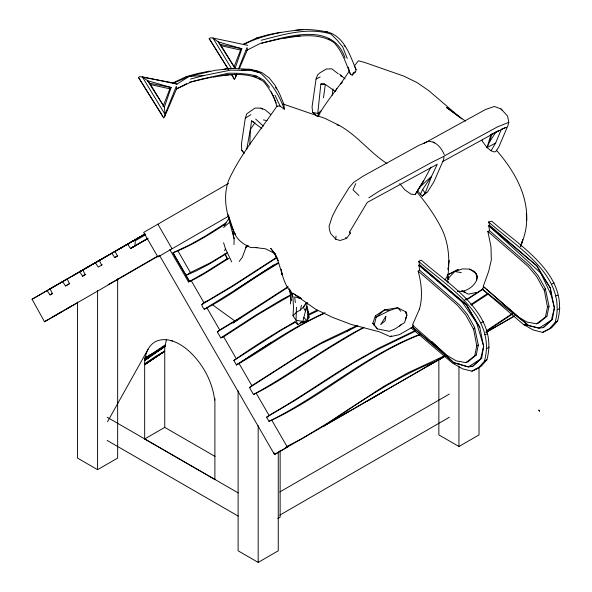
<?xml version="1.0" encoding="UTF-8"?>
<svg xmlns="http://www.w3.org/2000/svg" width="592" height="592" viewBox="0 0 592 592"><rect width="100%" height="100%" fill="white"/><g stroke="black" fill="none" stroke-linecap="round" stroke-linejoin="round"><path stroke-width="0.89" d="M233.988 244.614L234.099 238.739L232.782 231.627L234.114 232.671M249.831 144.774L250.342 129.589L251.578 120.894L253.642 121.952M290.42 303.933L290.946 296.237M424.035 143.353L485.381 109.594L494.313 106.456L501.01 108.943L507.588 116.047L508.78 122.329L497.339 126.947L444.089 156.059L443.704 159.396L433.847 181.951L427.565 191.934L422.281 196.122L417.464 190.705L419.55 187.412L431.612 176.231L422.681 189.336L425.145 193.244L431.612 176.231L437.273 164.265L367.225 202.449L349.709 231.775L350.235 233.44L346.609 238.376L340.097 240.5L335.797 239.264L335.982 236.053M405.594 318.074L405.49 319.828L406.919 314.944L405.957 311.94L397.691 307.773L384.482 309.919L375.402 315.788L372.805 323.328L377.489 328.93L389.373 331.305L395.101 328.856L404.551 322.588L406.919 314.944M405.853 313.693L405.957 311.94M127.62 244.126L130.477 248.462L134.969 245.909L135.294 240.722L145.706 234.706M307.44 309.609L308.987 317.408L307.107 320.76L302.823 321.463L297.865 324.668L296.044 320.228L292.988 315.765L293.521 307.625L292.929 296.977L289.525 288.948M229.763 220.535L229.644 222.222L234.099 238.739M526.273 213.801C527.687 224.879 524.956 236.023 520.516 246.131M150.612 354.778L145.691 357.62L157.516 350.693L165.109 345.528L164.828 346.475L145.188 358.138L144.67 357.834L144.67 438.975L214.896 479.52L214.896 398.379L214.371 398.083C211.751 380.515 202.701 364.05 189.84 351.877C181.13 343.834 168.306 336.256 156.273 341.214A40.485 23.377 60 0 0 154.342 342.331C148.281 346.15 145.58 353.468 144.87 360.321L164.983 346.387L166.433 339.571M447.093 281.355C449.972 263.78 449.728 245.591 441.913 229.185C435.142 215.547 426.24 203.152 416.487 191.505M318.992 115.773L317.741 113.509L320.857 84.027L324.505 83.775M300.292 322.862L303.814 322.248L307.107 320.76L308.129 311.925L307.337 306.293L305.45 311.274L302.823 321.463L301.513 322.492M157.479 351.604L164.746 346.527L165.109 345.528L144.951 359.625L145.07 358.671M332.179 95.201L333.007 88.933M399.77 183.638L404.802 189.817L411.048 194.169L415.362 194.583L415.569 193.044M323.484 97.872L325.297 84.597M338.254 73.867L331.89 68.857L326.251 69.035L319.747 72.957L317.652 74.821L316.054 78.988L312.065 106.908L312.672 112.302L317.416 116.609M447.974 282.865L448.218 281.2M448.455 279.542L448.699 277.877L447.263 275.088L458.097 269.515L447.263 275.088L448.743 279.653L448.699 277.877L454.782 271.543L462.7 268.857L469.678 269.131L474.814 271.647M270.699 114.411L265.046 109.772L260.976 108.151L255.026 108.047L246.783 113.805L245.273 118.222L241.514 143.471L241.691 150.242L244.163 153.35M447.804 269.427L448.092 267.621M448.388 265.808L449.269 260.384M301.01 298.383L292.825 293.21L315.973 309.453L332.63 317.401L351.093 324.409L379.331 331.801L390.365 336.678L399.356 334.658L412.446 327.169L453.731 362.644L468.413 366.936L472.586 366.396L481.688 358.234L483.634 346.335L479.779 327.235L466.437 304.739L419.624 264.72L418.692 261.39L421.186 260.103C449.58 285.359 499.396 313.716 486.89 359.803L480.97 366.478L471.92 371.184L462.759 368.897L452.473 363.088L411.048 327.813L412.446 327.169L413.653 325.075M552.395 319.443L554.386 307.929L550.331 287.986L536.855 265.86L489.606 225.3L488.637 221.948L491.848 221.201C520.227 246.509 570.081 274.903 557.597 321.005L551.685 327.687L542.635 332.386L533.355 330.025L523.446 324.468L482.28 289.162L483.679 286.854L528.323 325.326L539.105 328.146L543.293 327.598L552.395 319.443L539.105 328.146L523.446 324.468L527.05 325.038M246.709 149.317L250.342 129.589L255.019 122.648M542.635 332.386L549.243 329.019L555.163 322.359C567.787 275.828 517.105 247.5 488.637 221.948M471.92 371.184L478.528 367.817L484.456 361.15C496.977 315.025 447.108 286.646 418.692 261.39M164.635 116.691L165.094 114.456L176.275 86.373L176.808 88.304L164.635 116.691L163.651 118L138.476 77.434L139.653 76.612L173.833 82.969L177.001 84.138L189.063 76.412L215.296 70.263L232.782 68.472L249.654 69.294L256.728 70.751L261.775 72.55L269.286 78.003L274.999 85.285L279.572 93.721L284.019 104.592L284.249 109.202L280.06 106.02L274.977 95.134M231.568 74.644L234.358 79.21L235.35 77.892L236.482 73.956M283.686 38.458C300.129 35.498 319.428 32.76 334.066 42.617C342.398 51.423 345.883 63.263 350.397 74.215L352.166 75.169L355.644 71.706L356.066 69.634C349.939 55.285 344.389 36.593 327.435 31.961C316.69 29.918 305.206 28.52 294.402 30.451M465.897 362.6L474.71 355.844L476.789 345.854L473.637 329.433L465.815 315.166L457.394 305.213L418.181 271.092L419.721 270.278L459.518 304.976L467.34 314.33L474.569 327.309L478.306 345.018L476.227 355.008L468.205 361.697L465.897 362.6L456.306 360.891L447.404 355.644L412.461 325.067L419.439 309.091M536.604 323.802L545.417 317.046L547.496 307.056L544.388 290.62L536.53 276.375L528.064 266.385L487.845 231.383L489.643 230.791L529.995 265.971L538.047 275.539L545.284 288.511L549.021 306.219L546.941 316.217L538.927 322.892L536.604 323.802L527.013 322.092L518.111 316.853L483.235 286.365L488.681 271.314L491.33 259.977L490.968 246.605L487.845 231.383M307.411 302.416L305.45 311.274L303.356 307.189L306.205 303.126M292.988 315.765L296.518 312.206L300.373 310.045L301.454 305.346M374.122 325.422L376.105 317.319L384.482 309.919L389.543 310.526L397.691 307.773L400.851 311.311M508.78 122.329L508.04 125.326L498.797 147.016L495.748 151.589L494.216 151.944L491.064 150.753L487.046 147.623L482.058 140.874L482.613 139.268M498.893 130.536L490.761 134.821L506.338 127.243L501.335 129.256L495.645 143.042L487.046 147.623L490.872 134.791M487.046 147.623L489.739 141.518L491.856 134.021M520.834 246.672L522.803 239.701L520.701 245.465M235.083 68.324L220.379 44.437L218.226 41.877L235.083 68.324L241.854 48.722L218.226 41.877L212.95 38.021L210.36 37.814L209.191 38.635L228.312 69.323M246.805 245.184L242.313 257.328L239.175 261.449M163.029 106.597L169.867 88.807L171.147 87.512L147.512 80.667L142.243 76.819L177.001 84.138M234.062 66.955L240.574 50.017L241.854 48.722L220.379 44.437M238.517 68.85L246.99 47.582L247.523 49.506L239.286 68.709M224.627 250.779L225.463 248.692L223.576 242.676M544.388 290.62L545.284 288.511M235.35 77.892L236.778 74.555M165.109 345.528L164.702 346.453L152.581 353.735M355.77 183.609L353.032 189.862L358.93 195.545M473.637 329.433L474.569 327.309M420.468 194.206L422.681 189.336M469.678 269.131L476.264 273.63L477.626 277.263C475.324 286.284 466.733 291.967 457.601 291.553L459.281 290.924M352.166 75.169L353.468 72.564L355.644 71.706M430.932 167.107L423.672 180.856L415.362 194.583M107.515 421.748L148.081 349.236M491.064 150.753L495.645 143.042M444.947 280.038L447.582 275.643M417.464 190.705L423.672 180.856L419.55 187.412M224.109 225.715L229.348 217.752M318.03 116.165C327.161 100.026 339.734 86.373 349.465 70.67M489.739 141.518L496.089 131.883M336.811 88.652L335.22 91.434L325.311 84.375L320.857 84.027M306.545 302.941L303.356 307.189L300.373 310.045M340.718 84.02L342.361 82.118M399.681 326.088L401.42 324.216M425.929 192.415L422.281 196.122M150.087 355.4L150.649 354.845L145.188 358.138M543.293 327.598L551.389 319.998L554.386 307.929L551.122 294.816L550.331 287.986L540.733 273.008L536.855 265.86L488.703 225.707L489.606 225.3M301.676 438.776L286.935 446.405L284.73 448.655L274.488 454.515L159.64 255.589M223.547 227.543L229.644 222.222L228.083 214.585M162.415 352.736L144.67 364.79M324.298 313.442C293.07 327.087 265.926 348.473 236.423 364.946L233.855 360.491C253.554 346.623 274.044 333.644 295.031 321.752M363.547 327.901L355.836 331.934L328.974 348.089C303.97 363.725 280.001 381.522 253.487 394.501L249.513 387.612L251.844 385.621L301.513 353.979L323.432 341.599L356.88 325.607M249.513 387.612L297.258 357.035L320.302 344.011L347.689 331.076L350.294 328.871M276.864 257.194L233.655 285.129L207.918 300.588C202.479 302.919 199.704 304.355 204.262 309.239C226.122 298.368 245.769 283.102 266.659 270.477L278.743 263.085M290.85 295.275L258.467 314.248L223.658 336.804L220.764 337.869L217.316 331.89L219.684 329.914L237.629 319.14L288.001 286.698M419.55 334.924C365.049 355.859 321.885 397.617 268.99 421.341L266.578 417.219L272.239 413.482C301.424 396.958 328.567 377.148 357.442 360.121L378.525 348.229L414.837 330.736M390.365 336.678L391.445 335.805M315.492 114.589L312.672 112.302L317.741 113.509L321.286 110.674M164.065 351.648L144.67 364.517L163.459 352.04L162.696 352.573M240.359 317.837L232.93 323.054L288.215 287.098M464.387 300.299L466.563 298.738M144.951 359.625L157.516 350.693M161.653 348.029L164.983 346.387L144.87 360.321L150.087 356.702M148.244 356.28L165.146 345.04M144.67 363.769L156.11 356.095L164.746 351.16L144.67 364.517M487.445 293.565L470.758 304.577M488.326 294.002L471.402 305.087M485.98 331.069L511.976 313.797M486.631 331.224L512.739 313.856M227.106 252.74L210.367 262.826L190.372 272.52L186.036 275.391L189.492 281.422L188.522 281.977L169.771 249.521M271.195 342.368L236.423 364.946C265.223 346.32 293.713 326.754 325.112 312.687M246.05 246.457L247.56 245.473M245.354 247.774L248.448 245.761M204.262 309.239L235.305 290.021L274.052 264.779M233.855 360.491L281.074 330.262L295.408 322.189M466.6 299.456L482.665 288.992M486.824 348.577L489.229 347.016M557.538 309.786L559.936 308.225M466.459 299.989L483.309 289.044M238.591 318.999L217.316 331.89M368.816 197.817L379.317 191.061L431.398 162.534L443.356 156.636M245.273 118.222L250.904 114.619M226.233 222.747L205.994 235.683L190.409 244.54L172.99 252.791L189.492 281.422L205.15 272.52L227.291 258.571M225.485 224.02C208.784 234.95 191.66 245.562 172.99 252.791L186.036 275.391L195.834 271.084L208.199 264.683L226.455 253.65M115.862 250.875L115.055 251.385L117.386 256.018L116.18 256.758L114.737 257.55L111.844 253.191M138.262 237.984L139.068 237.473M341.984 415.599L348.977 411.174M144.885 234.166L32.064 299.256L44.511 321.737L45.473 321.138M276.575 257.89L231.886 286.75L201.613 304.651M220.764 337.869L255.019 315.64L281.836 299.552L291.271 294.572M228.956 258.312C215.606 266.341 202.79 275.657 188.522 281.977M149.487 355.563L150.649 354.845M51.815 317.519L58.001 313.901M301.876 438.657L327.568 423.132L383.742 386.384L407.836 372.849L444.57 355.785M436.622 360.957L439.952 359.033L322.869 426.632L325.881 424.841C360.928 401.161 396.092 377.015 435.616 361.305M278.41 262.574L265.934 270.063L235.305 290.021M159.803 349.465L164.828 346.475M117.667 249.876L123.084 246.746M62.375 311.377L58.564 313.582M71.41 306.16L67.155 308.617M47.079 290.628L50.009 294.92L52.422 293.573L50.054 288.866L67.473 278.81M128.59 243.571L141.673 235.964M105.539 256.832L79.483 271.876M102.446 258.615L32.064 299.256M117.223 250.135L145.129 233.988M156.969 256.506L108.158 284.708M366.559 401.457L384.548 391.023M228.519 183.416L143.678 232.397L157.879 256.987L228.897 215.976M62.656 281.637L65.512 285.973L69.486 283.672L67.155 278.995M85.714 274.303L82.577 276.116L79.683 271.758M102.327 264.757L98.235 267.125L95.342 262.715M134.969 245.909L148.022 238.376L131.439 247.907L135.435 245.621M44.548 321.715L77.352 302.749M44.511 321.737L159.551 255.322M144.67 438.975L164.746 427.38L215.022 456.41M77.5 301.95L77.5 458.082L97.576 469.678L117.653 458.082L117.653 278.765M486.106 332.349L514.537 315.958M445.413 355.881L274.488 454.515L274.074 452.732M485.973 332.467L514.389 316.061M279.779 491.982L449.343 394.08M279.779 515.158L449.343 417.264M277.826 518.525L280.142 517.186L280.142 450.386M238.102 390.661L238.102 550.812L258.179 562.4L278.255 550.812L278.255 451.925M438.864 358.841L438.864 434.905L458.941 446.494L479.017 434.905L479.017 367.44M72.535 275.887L144.907 234.121L119.392 248.832M94.979 262.929L115.1 251.363M130.477 248.462L147.83 238.465M65.512 285.973L69.486 283.686M427.75 366.078L444.947 356.184M138.106 238.028L144.381 234.447M50.009 294.92L52.222 293.654M445.206 355.992L439.997 358.967L438.909 358.708L439.997 359.055L444.703 356.266M85.677 274.355L82.577 276.116L85.144 274.636L82.813 269.952M253.487 394.501C291.375 373.759 325.667 347.008 364.043 327.132M114.737 257.55L117.815 255.803M139.15 237.429L142.08 235.779M50.054 288.866L53.065 287.172M115.137 251.289L118.666 249.299M481.037 322.936L483.472 321.582M555.163 322.359L557.597 321.005M484.456 361.15L486.89 359.803M442.542 161.638L498.945 130.573M551.751 284.153L554.179 282.813M476.789 345.854L478.306 345.018M547.496 307.056L549.021 306.219M474.71 355.844L476.227 355.008M545.417 317.046L546.941 316.217M481.688 358.234L468.413 366.936L453.731 362.644L431.908 341.591M415.436 331.143L375.469 350.597L352.344 363.621L296.215 399.644L266.578 417.219M284.648 448.514L288.385 446.546M357.827 325.874L347.689 331.076M246.25 50.601L260.458 43.312L282.969 38.265M176.327 88.992L186.591 83.731M389.543 310.526L376.105 317.319L375.402 315.788M419.624 264.72L418.803 265.135L419.721 270.278M316.054 78.988L320.154 76.967M474.325 369.852L478.528 367.817M317.312 310.097L308.018 314.515M268.99 421.341C321.138 395.811 365.049 355.548 419.58 334.443M176.357 89.007L191.061 82.022L201.62 79.099L228.653 73.179L238.421 73.334L248.063 74.281L256.092 75.776L263.936 80.342L269.56 87.29M308.351 315.292L317.652 310.859M280.697 32.257L268.502 34.662L256.913 37.858L243.334 44.267L244.54 44.178C262.826 35.009 283.25 31.235 303.489 29.674M209.982 71.047L197.787 73.46L186.199 76.657L172.627 83.058L173.833 82.969L189.063 76.412L204.003 75.517L230.584 70.13L251.052 70.515L260.228 72.853C271.262 82.651 279.513 95.231 284.249 109.202M484.641 334.746L487.194 333.844M261.775 43.223C288.297 36.119 333.015 21.83 344.988 57.927M555.363 295.874L557.916 295.186M261.168 40.278C283.731 34.499 307.803 26.929 330.935 34.055L337.151 40.175L342.753 46.953L347.23 58.453M190.454 79.076L204.003 75.517M222.829 69.456L227.136 68.398L232.782 68.472M189.743 82.11L211.388 77.241M476.116 292.441L468.524 294.157L462.219 291.146M284.693 37.903L286.424 37.533M212.972 77.249C229.422 74.296 248.721 71.558 263.351 81.415C268.983 87.712 273.06 95.194 276.227 102.986M288.149 37.163L289.976 36.963M291.812 36.763L300.033 35.846M220.18 75.658L222.007 75.458M223.835 75.251L232.064 74.34M241.395 70.137L249.654 69.294L260.228 72.853M280.06 106.02L276.938 106.197C260.413 130.366 241.292 153.054 228.86 179.79C222.229 197.143 226.566 215.939 234.084 232.219C236.859 239.716 243.667 244.703 250.875 247.574L257.106 247.589M256.913 37.858L258.556 37.866M186.199 76.657L188.663 76.664M325.622 31.827L327.435 31.961M254.005 70.559L256.728 70.751M277.663 106.257L276.938 106.197L273.289 95.86M444.244 154.571C441.558 148.104 435.89 140.948 428.157 141.384L418.514 145.565L363.51 175.913L353.594 182.417L349.125 187.605L337.018 207.141L332.438 216.05L329.108 226.011L329.389 229.481L330.632 233.47L335.797 239.264M255.344 247.574L265.638 248.825L274.518 253.339L275.694 254.582M295.327 302.638L294.698 296.932L301.446 298.472M298.797 298.131L300.499 298.375M454.782 271.543L461.323 272.623M523.446 324.468L528.323 325.326L482.28 289.162M455.929 363.384L459.436 364.013M470.832 366.078L472.586 366.396L480.667 358.789L483.634 346.335L476.597 322.699L466.437 304.739L418.803 265.135L462.248 302.157L466.437 304.739M317.741 113.509L319.939 113.916M263.418 119.932L267.029 120.613M149.665 83.228L164.369 107.122L147.512 80.667L149.665 83.228L171.147 87.512L164.369 107.122L165.094 114.456L142.243 76.819M247.708 45.347L212.95 38.021L231.516 68.598M220.217 45.562L240.574 50.017M150.39 84.552L169.867 88.807M337.003 124.845L339.497 125.541C357.464 135.627 369.8 152.455 386.998 163.51M253.42 76.153L256.78 77.086M170.688 340.496L172.494 341.029M282.909 103.94L324.964 118.378L339.497 125.541M461.397 290.85L465.66 292.478L462.345 291.072M300.336 297.835L297.302 296.2L301.291 298.479M328.257 38.724L329.796 39.605M259.081 78.396L260.621 79.276M107.167 417.256L238.206 492.914M107.167 440.441L238.206 516.098M465.482 121.108L446.42 107.441L459.71 117.349M260.976 108.151L262.434 109.187M212.78 304.976L234.698 320.879M251.578 120.894L261.753 128.471M374.188 324.401L372.805 323.328L377.489 328.93M340.37 75.532L341.784 76.649M303.814 322.248L302.823 321.463L296.044 320.228L296.459 307.159M412.446 327.169L436.289 347.03M437.695 348.2L440.5 350.531M441.906 351.7L444.007 353.454M339.586 74.148L345.106 78.943M461.923 118.999L428.845 90.717L417.042 82.562L403.751 76.087L364.561 62.412L358.419 60.769L354.401 65.86L356.066 69.634M255.67 119.081L263.396 126.118M294.846 321.819L297.865 324.668M433.129 141.902L434.21 142.975M303.733 317.416L307.107 320.76M345.617 237.385L346.609 238.376M501.01 108.943L502.194 110.223M275.095 253.827L270.648 248.307L276.205 255.951L278.092 260.621L273.918 252.54C282.014 265.468 281.119 283.013 292.788 294.128L289.836 290.406L292.929 296.977M241.691 150.242L243.971 152.788M344.093 45.406L345.247 46.709M232.782 231.627L235.165 234.336M496.429 150.25L497.576 151.559C514.004 170.748 527.738 194.324 526.702 220.416M235.564 234.284L234.084 232.219L228.431 215.481M479.779 327.235L462.248 302.157M209.191 38.635L228.401 69.19M138.476 77.434L162.992 116.469M231.775 74.592L234.358 79.21M234.854 74.089L235.801 75.658M191.379 280.934L203.944 302.704M207.156 308.217L219.684 329.914M223.658 336.804L236.186 358.5M239.316 363.925L251.844 385.621M256.343 393.458L268.946 415.244M271.92 420.438L286.935 446.405M157.879 224.198L172.072 248.788M177.926 250.867L190.372 272.52M275.532 87.298L276.42 88.918M225.315 254.53L227.802 259.266M99.315 260.421L101.683 265.127M475.213 272.453L477.626 277.263M551.122 294.816L540.733 273.008L488.703 225.707L489.643 230.791M224.827 253.753L227.476 259.311M225.463 248.692L231.731 261.975M271.232 91.76L273.356 96.459M349.694 231.901L350.235 233.44M348.207 67.118L349.509 71.329M349.983 72.853L350.397 74.215M289.347 289.051L291.508 300.832M281.311 270.233L282.095 274.762L281.274 269.279M308.129 311.925L308.987 317.408M476.264 273.63L476.656 280.497M458.941 366.093L458.941 446.494M258.179 425.618L258.179 562.4M164.746 346.246L164.746 427.38M97.576 290.361L97.576 469.678M418.13 271.084A69.53 38.865 61.3 0 1 419.41 309.068M385.836 316.298L385.133 320.783L380.693 324.601L385.836 316.298M538.875 410.16L539.453 411.107L538.875 410.16M214.615 399.889L214.489 398.749L214.615 399.889"/></g></svg>
